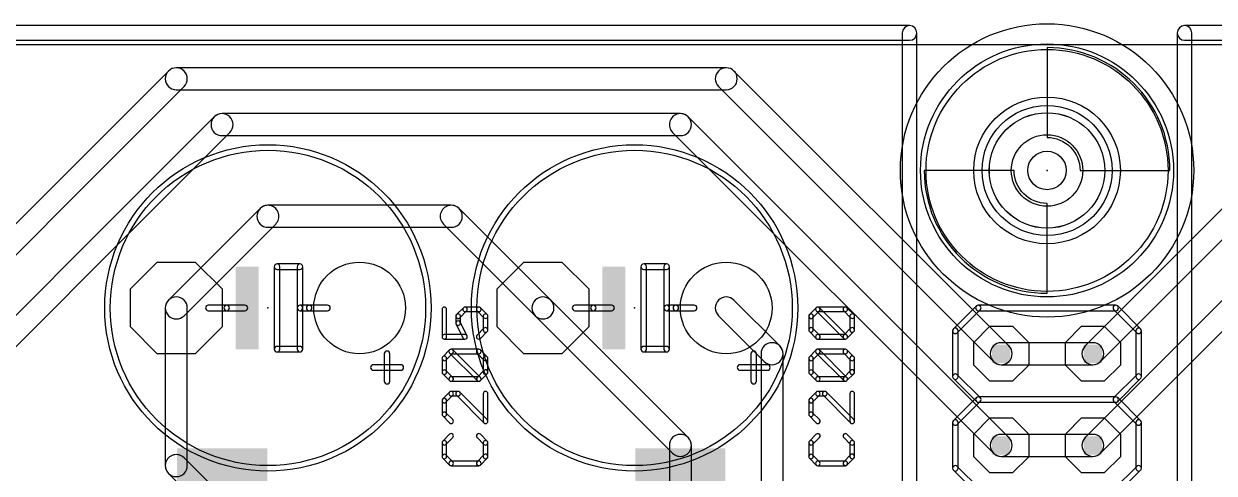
# Model space of a CAD drawing. Extents: x 0 to 140, y -12 to 45.
# Drawn here: x 49.12 to 82.1, y 32.25 to 44.7 of the extents above; entities that cross this region are included whole.
import ezdxf

# ---------------------------------------------------------------- set-up
doc = ezdxf.new("R2010")
doc.units = 0
for name, color, linetype in [('1', 14, 'CONTINUOUS'), ('16', 174, 'CONTINUOUS'), ('17', 94, 'CONTINUOUS'), ('20', 178, 'CONTINUOUS'), ('21', 251, 'CONTINUOUS'), ('23', 178, 'CONTINUOUS'), ('25', 251, 'CONTINUOUS'), ('39', 14, 'CONTINUOUS'), ('40', 174, 'CONTINUOUS'), ('41', 14, 'CONTINUOUS'), ('42', 174, 'CONTINUOUS'), ('43', 94, 'CONTINUOUS'), ('51', 251, 'CONTINUOUS')]:
    doc.layers.add(name, color=color, linetype=linetype)

# ---------------------------------------------------------------- blocks, each defined once
blk = doc.blocks.new('RECT')
blk.add_solid([(-0.5, -0.5), (0.5, -0.5), (-0.5, 0.5), (0.5, 0.5)])
blk = doc.blocks.new('ROUNDP')
blk.add_circle((0, 0), 0.5)
blk = doc.blocks.new('OCTAGONP')
blk.add_lwpolyline([(-0.5, -0.2071), (-0.5, 0.2071), (-0.2071, 0.5), (0.2071, 0.5), (0.5, 0.2071), (0.5, -0.2071), (0.2071, -0.5), (-0.2071, -0.5)], close=True)

msp = doc.modelspace()

# ---------------------------------------------------------------- linework, layer by layer
at = {"layer": '1'}
for points in [[(73.66, 44.6532), (48.26, 44.6532, 1), (48.26, 44.2468), (73.66, 44.2468, 1)], [(73.8632, 0), (73.8632, 44.45, 1), (73.4568, 44.45), (73.4568, 0, 1)], [(81.0768, 44.45), (81.0768, 0, 1), (81.4832, 0), (81.4832, 44.45, 1)], [(106.68, 44.6532), (81.28, 44.6532, 1), (81.28, 44.2468), (106.68, 44.2468, 1)], [(45.9355, 35.3445), (53.5555, 42.9645, 1), (53.1245, 43.3955), (45.5045, 35.7755, 1)], [(53.34, 42.8752), (68.58, 42.8752, 1), (68.58, 43.4848), (53.34, 43.4848, 1)], [(68.3645, 42.9645), (75.9845, 35.3445, 1), (76.4155, 35.7755), (68.7955, 43.3955, 1)], [(78.9555, 35.3445), (86.5755, 42.9645, 1), (86.1445, 43.3955), (78.5245, 35.7755, 1)], [(45.9355, 32.8045), (54.8255, 41.6945, 1), (54.3945, 42.1255), (45.5045, 33.2355, 1)], [(67.31, 42.2148), (54.61, 42.2148, 1), (54.61, 41.6052), (67.31, 41.6052, 1)], [(76.4155, 33.2355), (67.5255, 42.1255, 1), (67.0945, 41.6945), (75.9845, 32.8045, 1)], [(78.9555, 32.8045), (87.8455, 41.6945, 1), (87.4145, 42.1255), (78.5245, 33.2355, 1)], [(53.5555, 36.6145), (56.0955, 39.1545, 1), (55.6645, 39.5855), (53.1245, 37.0455, 1)], [(55.88, 39.0652), (60.96, 39.0652, 1), (60.96, 39.6748), (55.88, 39.6748, 1)], [(60.7445, 39.1545), (63.2845, 36.6145, 1), (63.7155, 37.0455), (61.1755, 39.5855, 1)], [(53.6448, 32.46), (53.6448, 36.83, 1), (53.0352, 36.83), (53.0352, 32.46, 1)], [(63.2845, 36.6145), (67.0945, 32.8045, 1), (67.5255, 33.2355), (63.7155, 37.0455, 1)], [(70.0655, 35.7755), (68.7955, 37.0455, 1), (68.3645, 36.6145), (69.6345, 35.3445, 1)], [(70.1548, 27.23), (70.1548, 35.56, 1), (69.5452, 35.56), (69.5452, 27.23, 1)], [(76.2, 35.2552), (78.74, 35.2552, 1), (78.74, 35.8648), (76.2, 35.8648, 1)], [(67.0052, 33.02), (67.0052, 31.19, 1), (67.6148, 31.19), (67.6148, 33.02, 1)], [(78.74, 33.3248), (76.2, 33.3248, 1), (76.2, 32.7152), (78.74, 32.7152, 1)], [(53.1245, 32.2445), (54.3945, 30.9745, 1), (54.8255, 31.4055), (53.5555, 32.6755, 1)]]:
    msp.add_lwpolyline(points, format="xyb", close=True, dxfattribs=at)
at = {"layer": '16'}
for points in [[(73.66, 44.6532), (48.26, 44.6532, 1), (48.26, 44.2468), (73.66, 44.2468, 1)], [(73.8632, 12.065), (73.8632, 44.45, 1), (73.4568, 44.45), (73.4568, 12.065, 1)], [(81.0768, 44.45), (81.0768, 12.065, 1), (81.4832, 12.065), (81.4832, 44.45, 1)], [(106.68, 44.6532), (81.28, 44.6532, 1), (81.28, 44.2468), (106.68, 44.2468, 1)]]:
    msp.add_lwpolyline(points, format="xyb", close=True, dxfattribs=at)
at = {"layer": '20'}
msp.add_line((139.6746, 44.12), (0, 44.12), dxfattribs=at)
msp.add_circle((77.47, 40.64), 1.6, dxfattribs=at)
at = {"layer": '21'}
for points in [[(56.769, 38.0492), (56.134, 38.0492, 1), (56.134, 37.8968), (56.769, 37.8968, 1)], [(56.0578, 37.973), (56.0578, 35.687, 1), (56.2102, 35.687), (56.2102, 37.973, 1)], [(56.8452, 36.83), (56.8452, 37.973, 1), (56.6928, 37.973), (56.6928, 36.83, 1)], [(66.929, 38.0492), (66.294, 38.0492, 1), (66.294, 37.8968), (66.929, 37.8968, 1)], [(66.2178, 37.973), (66.2178, 35.687, 1), (66.3702, 35.687), (66.3702, 37.973, 1)], [(67.0052, 36.83), (67.0052, 37.973, 1), (66.8528, 37.973), (66.8528, 36.83, 1)], [(55.245, 36.9062), (54.737, 36.9062, 1), (54.737, 36.7538), (55.245, 36.7538, 1)], [(57.023, 36.9062), (56.769, 36.9062, 1), (56.769, 36.7538), (57.023, 36.7538, 1)], [(56.8452, 35.687), (56.8452, 36.83, 1), (56.6928, 36.83), (56.6928, 35.687, 1)], [(65.405, 36.9062), (64.897, 36.9062, 1), (64.897, 36.7538), (65.405, 36.7538, 1)], [(67.183, 36.9062), (66.929, 36.9062, 1), (66.929, 36.7538), (67.183, 36.7538, 1)], [(67.0052, 35.687), (67.0052, 36.83, 1), (66.8528, 36.83), (66.8528, 35.687, 1)], [(74.9839, 36.1411), (75.6189, 36.7761, 1), (75.5111, 36.8839), (74.8761, 36.2489, 1)], [(75.565, 36.7538), (79.375, 36.7538, 1), (79.375, 36.9062), (75.565, 36.9062, 1)], [(79.3211, 36.7761), (79.9561, 36.1411, 1), (80.0639, 36.2489), (79.4289, 36.8839, 1)], [(75.0062, 34.925), (75.0062, 36.195, 1), (74.8538, 36.195), (74.8538, 34.925, 1)], [(80.0862, 34.925), (80.0862, 36.195, 1), (79.9338, 36.195), (79.9338, 34.925, 1)], [(56.134, 35.6108), (56.769, 35.6108, 1), (56.769, 35.7632), (56.134, 35.7632, 1)], [(59.2582, 34.798), (59.2582, 35.56, 1), (59.1058, 35.56), (59.1058, 34.798, 1)], [(66.294, 35.6108), (66.929, 35.6108, 1), (66.929, 35.7632), (66.294, 35.7632, 1)], [(69.4182, 34.798), (69.4182, 35.56, 1), (69.2658, 35.56), (69.2658, 34.798, 1)], [(59.563, 35.2552), (58.801, 35.2552, 1), (58.801, 35.1028), (59.563, 35.1028, 1)], [(69.723, 35.2552), (68.961, 35.2552, 1), (68.961, 35.1028), (69.723, 35.1028, 1)], [(75.6189, 34.3439), (74.9839, 34.9789, 1), (74.8761, 34.8711), (75.5111, 34.2361, 1)], [(79.4289, 34.2361), (80.0639, 34.8711, 1), (79.9561, 34.9789), (79.3211, 34.3439, 1)], [(74.9839, 33.6011), (75.6189, 34.2361, 1), (75.5111, 34.3439), (74.8761, 33.7089, 1)], [(75.565, 34.2138), (79.375, 34.2138, 1), (79.375, 34.3662), (75.565, 34.3662, 1)], [(79.3211, 34.2361), (79.9561, 33.6011, 1), (80.0639, 33.7089), (79.4289, 34.3439, 1)], [(75.0062, 32.385), (75.0062, 33.655, 1), (74.8538, 33.655), (74.8538, 32.385, 1)], [(80.0862, 32.385), (80.0862, 33.655, 1), (79.9338, 33.655), (79.9338, 32.385, 1)], [(75.6189, 31.8039), (74.9839, 32.4389, 1), (74.8761, 32.3311), (75.5111, 31.6961, 1)], [(79.4289, 31.6961), (80.0639, 32.3311, 1), (79.9561, 32.4389), (79.3211, 31.8039, 1)]]:
    msp.add_lwpolyline(points, format="xyb", close=True, dxfattribs=at)
for centre, radius in [((77.47, 40.64), 3.5052), ((77.47, 40.64), 3.3528), ((77.47, 40.64), 1.8016), ((77.47, 40.64), 1.5984), ((55.88, 36.83), 4.5212), ((66.04, 36.83), 4.5212), ((55.88, 36.83), 4.3688), ((66.04, 36.83), 4.3688)]:
    msp.add_circle(centre, radius, dxfattribs=at)
at = {"layer": '23'}
for p in [(77.47, 40.64), (55.88, 36.83), (66.04, 36.83)]:
    msp.add_point(p, dxfattribs=at)
at = {"layer": '25'}
for points in [[(60.705, 36.7915), (60.705, 36.0289, 1), (60.832, 36.0289), (60.832, 36.7915, 1)], [(61.1948, 36.556), (61.3854, 36.7466, 1), (61.2956, 36.8364), (61.1049, 36.6458, 1)], [(61.2133, 36.4102), (61.2133, 36.6009, 1), (61.0864, 36.6009), (61.0864, 36.4102, 1)], [(61.3405, 36.728), (61.7218, 36.728, 1), (61.7218, 36.855), (61.3405, 36.855, 1)], [(61.6769, 36.7466), (61.8676, 36.556, 1), (61.9574, 36.6458), (61.7667, 36.8364, 1)], [(61.849, 36.6009), (61.849, 36.2196, 1), (61.976, 36.2196), (61.976, 36.6009, 1)], [(70.9734, 36.556), (71.1641, 36.7466, 1), (71.0743, 36.8364), (70.8836, 36.6458, 1)], [(70.992, 36.2196), (70.992, 36.6009, 1), (70.865, 36.6009), (70.865, 36.2196, 1)], [(71.1192, 36.728), (71.8818, 36.728, 1), (71.8818, 36.855), (71.1192, 36.855, 1)], [(71.9267, 36.0738), (71.1641, 36.8364, 1), (71.0743, 36.7466), (71.8369, 35.984, 1)], [(71.8369, 36.7466), (72.0276, 36.556, 1), (72.1174, 36.6458), (71.9267, 36.8364, 1)], [(72.009, 36.6009), (72.009, 36.2196, 1), (72.136, 36.2196), (72.136, 36.6009, 1)], [(61.3973, 36.0573), (61.2066, 36.4386, 1), (61.0931, 36.3818), (61.2837, 36.0005, 1)], [(60.7685, 35.9654), (61.3405, 35.9654, 1), (61.3405, 36.0924), (60.7685, 36.0924, 1)], [(61.8676, 36.2645), (61.6769, 36.0738, 1), (61.7667, 35.984), (61.9574, 36.1747, 1)], [(71.1641, 36.0738), (70.9734, 36.2645, 1), (70.8836, 36.1747), (71.0743, 35.984, 1)], [(71.8818, 36.0924), (71.1192, 36.0924, 1), (71.1192, 35.9654), (71.8818, 35.9654, 1)], [(72.0276, 36.2645), (71.8369, 36.0738, 1), (71.9267, 35.984), (72.1174, 36.1747, 1)], [(60.8134, 35.3866), (61.0041, 35.5772, 1), (60.9143, 35.667), (60.7236, 35.4764, 1)], [(60.9592, 35.5586), (61.7218, 35.5586, 1), (61.7218, 35.6856), (60.9592, 35.6856, 1)], [(61.7667, 34.9044), (61.0041, 35.667, 1), (60.9143, 35.5772), (61.6769, 34.8146, 1)], [(61.6769, 35.5772), (61.8676, 35.3866, 1), (61.9574, 35.4764), (61.7667, 35.667, 1)], [(70.9734, 35.3866), (71.1641, 35.5772, 1), (71.0743, 35.667), (70.8836, 35.4764, 1)], [(71.1192, 35.5586), (71.8818, 35.5586, 1), (71.8818, 35.6856), (71.1192, 35.6856, 1)], [(71.9267, 34.9044), (71.1641, 35.667, 1), (71.0743, 35.5772), (71.8369, 34.8146, 1)], [(71.8369, 35.5772), (72.0276, 35.3866, 1), (72.1174, 35.4764), (71.9267, 35.667, 1)], [(60.832, 35.0502), (60.832, 35.4315, 1), (60.705, 35.4315), (60.705, 35.0502, 1)], [(61.849, 35.4315), (61.849, 35.0502, 1), (61.976, 35.0502), (61.976, 35.4315, 1)], [(70.992, 35.0502), (70.992, 35.4315, 1), (70.865, 35.4315), (70.865, 35.0502, 1)], [(72.009, 35.4315), (72.009, 35.0502, 1), (72.136, 35.0502), (72.136, 35.4315, 1)], [(61.0041, 34.9044), (60.8134, 35.0951, 1), (60.7236, 35.0053), (60.9143, 34.8146, 1)], [(61.8676, 35.0951), (61.6769, 34.9044, 1), (61.7667, 34.8146), (61.9574, 35.0053, 1)], [(71.1641, 34.9044), (70.9734, 35.0951, 1), (70.8836, 35.0053), (71.0743, 34.8146, 1)], [(72.0276, 35.0951), (71.8369, 34.9044, 1), (71.9267, 34.8146), (72.1174, 35.0053, 1)], [(61.7218, 34.923), (60.9592, 34.923, 1), (60.9592, 34.796), (61.7218, 34.796, 1)], [(71.8818, 34.923), (71.1192, 34.923, 1), (71.1192, 34.796), (71.8818, 34.796, 1)], [(60.9143, 34.4977), (60.7236, 34.307, 1), (60.8134, 34.2172), (61.0041, 34.4078, 1)], [(60.705, 34.2621), (60.705, 33.8808, 1), (60.832, 33.8808), (60.832, 34.2621, 1)], [(61.1499, 34.5162), (60.9592, 34.5162, 1), (60.9592, 34.3893), (61.1499, 34.3893, 1)], [(61.9574, 33.735), (61.1948, 34.4977, 1), (61.1049, 34.4078), (61.8676, 33.6452, 1)], [(61.849, 34.4528), (61.849, 33.6901, 1), (61.976, 33.6901), (61.976, 34.4528, 1)], [(71.0743, 34.4977), (70.8836, 34.307, 1), (70.9734, 34.2172), (71.1641, 34.4078, 1)], [(70.865, 34.2621), (70.865, 33.8808, 1), (70.992, 33.8808), (70.992, 34.2621, 1)], [(71.3098, 34.5162), (71.1192, 34.5162, 1), (71.1192, 34.3893), (71.3098, 34.3893, 1)], [(72.1174, 33.735), (71.3548, 34.4977, 1), (71.2649, 34.4078), (72.0276, 33.6452, 1)], [(72.009, 34.4528), (72.009, 33.6901, 1), (72.136, 33.6901), (72.136, 34.4528, 1)], [(60.7236, 33.8359), (60.9143, 33.6452, 1), (61.0041, 33.735), (60.8134, 33.9257, 1)], [(70.8836, 33.8359), (71.0743, 33.6452, 1), (71.1641, 33.735), (70.9734, 33.9257, 1)], [(60.9143, 33.3283), (60.7236, 33.1376, 1), (60.8134, 33.0478), (61.0041, 33.2385, 1)], [(61.9574, 33.1376), (61.7667, 33.3283, 1), (61.6769, 33.2385), (61.8676, 33.0478, 1)], [(71.0743, 33.3283), (70.8836, 33.1376, 1), (70.9734, 33.0478), (71.1641, 33.2385, 1)], [(72.1174, 33.1376), (71.9267, 33.3283, 1), (71.8369, 33.2385), (72.0276, 33.0478, 1)], [(60.705, 33.0927), (60.705, 32.7114, 1), (60.832, 32.7114), (60.832, 33.0927, 1)], [(61.976, 32.7114), (61.976, 33.0927, 1), (61.849, 33.0927), (61.849, 32.7114, 1)], [(70.865, 33.0927), (70.865, 32.7114, 1), (70.992, 32.7114), (70.992, 33.0927, 1)], [(72.136, 32.7114), (72.136, 33.0927, 1), (72.009, 33.0927), (72.009, 32.7114, 1)], [(60.7236, 32.6665), (60.9143, 32.4758, 1), (61.0041, 32.5656), (60.8134, 32.7563, 1)], [(61.7667, 32.4758), (61.9574, 32.6665, 1), (61.8676, 32.7563), (61.6769, 32.5656, 1)], [(70.8836, 32.6665), (71.0743, 32.4758, 1), (71.1641, 32.5656), (70.9734, 32.7563, 1)], [(71.9267, 32.4758), (72.1174, 32.6665, 1), (72.0276, 32.7563), (71.8369, 32.5656, 1)], [(60.9592, 32.4572), (61.7218, 32.4572, 1), (61.7218, 32.5842), (60.9592, 32.5842, 1)], [(71.1192, 32.4572), (71.8818, 32.4572, 1), (71.8818, 32.5842), (71.1192, 32.5842, 1)]]:
    msp.add_lwpolyline(points, format="xyb", close=True, dxfattribs=at)
at = {"layer": '39'}
for radius in [4.064, 2.032]:
    msp.add_circle((77.47, 40.64), radius, dxfattribs=at)
at = {"layer": '40'}
for radius in [4.064, 2.032]:
    msp.add_circle((77.47, 40.64), radius, dxfattribs=at)
at = {"layer": '41'}
for radius in [4.064, 2.032]:
    msp.add_circle((77.47, 40.64), radius, dxfattribs=at)
at = {"layer": '42'}
for radius in [4.064, 2.032]:
    msp.add_circle((77.47, 40.64), radius, dxfattribs=at)
at = {"layer": '43'}
for radius in [4.064, 2.032]:
    msp.add_circle((77.47, 40.64), radius, dxfattribs=at)
at = {"layer": '51'}
for points in [[(78.3844, 40.64), (80.8736, 40.64, 0.4142), (77.47, 44.0436), (77.47, 41.5544, -0.4142)], [(76.5556, 40.64), (74.0664, 40.64, 0.4142), (77.47, 37.2364), (77.47, 39.7256, -0.4142)], [(54.737, 36.9062), (54.229, 36.9062, 1), (54.229, 36.7538), (54.737, 36.7538, 1)], [(57.531, 36.9062), (57.023, 36.9062, 1), (57.023, 36.7538), (57.531, 36.7538, 1)], [(64.897, 36.9062), (64.389, 36.9062, 1), (64.389, 36.7538), (64.897, 36.7538, 1)], [(67.691, 36.9062), (67.183, 36.9062, 1), (67.183, 36.7538), (67.691, 36.7538, 1)]]:
    msp.add_lwpolyline(points, format="xyb", close=True, dxfattribs=at)
for radius in [0.9906, 0.5334]:
    msp.add_circle((77.47, 40.64), radius, dxfattribs=at)

# ---------------------------------------------------------------- block references
at = {"layer": '1', "xscale": 3.5, "yscale": 2.5, "rotation": 270}
for p in [(54.61, 31.19), (67.31, 31.19)]:
    msp.add_blockref('RECT', p, dxfattribs=at)
at = {"layer": '17'}
for name, p, xscale, yscale, rotation in [('OCTAGONP', (53.34, 36.83), 2.54, 2.54, 180), ('OCTAGONP', (53.34, 36.83), 2.54, 2.54, 180), ('ROUNDP', (58.42, 36.83), 2.54, 2.54, 180), ('ROUNDP', (58.42, 36.83), 2.54, 2.54, 180), ('OCTAGONP', (63.5, 36.83), 2.54, 2.54, 180), ('OCTAGONP', (63.5, 36.83), 2.54, 2.54, 180), ('ROUNDP', (68.58, 36.83), 2.54, 2.54, 180), ('ROUNDP', (68.58, 36.83), 2.54, 2.54, 180), ('OCTAGONP', (76.2, 35.56), 1.524, 1.524, 90), ('OCTAGONP', (76.2, 35.56), 1.524, 1.524, 90), ('OCTAGONP', (78.74, 35.56), 1.524, 1.524, 90), ('OCTAGONP', (78.74, 35.56), 1.524, 1.524, 90), ('OCTAGONP', (76.2, 33.02), 1.524, 1.524, 90), ('OCTAGONP', (76.2, 33.02), 1.524, 1.524, 90), ('OCTAGONP', (78.74, 33.02), 1.524, 1.524, 90), ('OCTAGONP', (78.74, 33.02), 1.524, 1.524, 90)]:
    msp.add_blockref(name, p, dxfattribs=dict(at, xscale=xscale, yscale=yscale, rotation=rotation))
at = {"layer": '21', "xscale": 0.635, "yscale": 2.286, "rotation": 180}
for p in [(55.3085, 36.83), (65.4685, 36.83)]:
    msp.add_blockref('RECT', p, dxfattribs=at)
at = {"layer": '51', "xscale": 0.508, "yscale": 0.508, "rotation": 90}
for p in [(76.2, 35.56), (78.74, 35.56), (76.2, 33.02), (78.74, 33.02)]:
    msp.add_blockref('RECT', p, dxfattribs=at)

doc.saveas('drawing.dxf')
